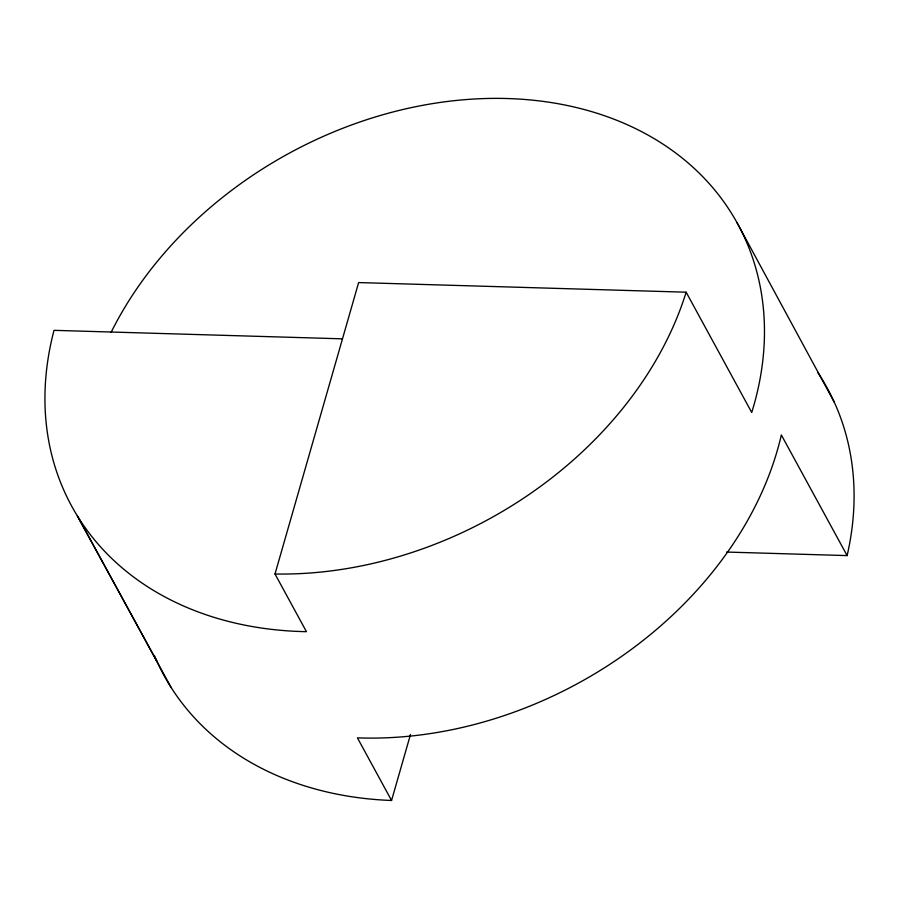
<?xml version="1.0" encoding="UTF-8"?>
<svg xmlns="http://www.w3.org/2000/svg" width="899" height="899" viewBox="0 0 899 899"><rect width="100%" height="100%" fill="white"/><g stroke="black" fill="none" stroke-linecap="round" stroke-linejoin="round"><path stroke-width="1.35" d="M342.474 338.833L54.019 330.338A359.926 276.926 -28.6 0 0 306.447 631.671L275.004 574L358.634 282.567L686.151 292.197L751.733 412.495L753.643 406.123A359.926 276.926 -28.6 0 0 537.321 100.677A359.926 276.926 -28.6 0 0 111.105 332.36M154.325 655.382A359.926 276.926 -28.6 0 0 391.559 800.481L410.517 734.427M726.594 552.053L847.116 555.593A359.926 276.926 -28.6 0 0 817.775 372.478M157.033 661.585L77.415 516.015L171.26 687.724M847.116 555.593L781.343 434.959A359.926 276.926 -28.6 0 1 357.42 737.854L391.559 800.481M737.101 222.817L834.351 402.347M686.151 292.197A359.926 276.926 -28.6 0 1 275.004 574"/></g></svg>
